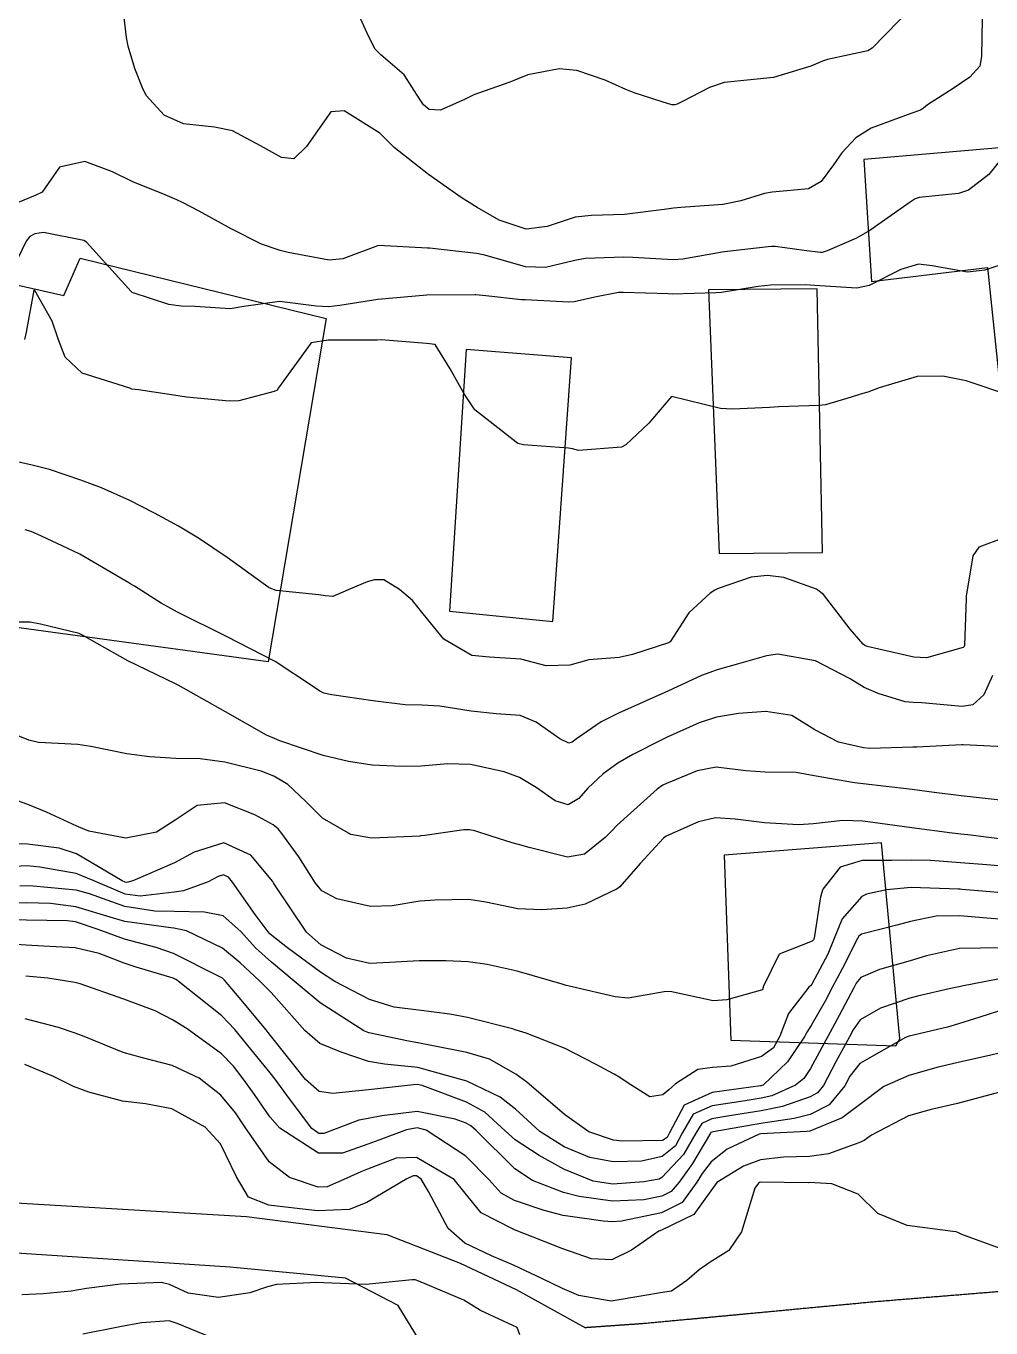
# Model space of a CAD drawing. Header units: metres. Extents: x 307586 to 320046, y 7427249 to 7434250.
# Drawn here: x 319410.1 to 319449.4, y 7429110.7 to 7429163.7 of the extents above; entities that cross this region are included whole.
import ezdxf

# ---------------------------------------------------------------- set-up
doc = ezdxf.new("R2010")
doc.units = ezdxf.units.M
doc.header["$MEASUREMENT"] = 0
for name, color, linetype in [('Curvas de Nivel 1m', 11, 'Continuous'), ('Curvas de Nivel 5m', 15, 'Continuous'), ('Edificações', 30, 'Continuous'), ('Vias Primárias', 230, 'Continuous'), ('Vias Secundárias', 230, 'Continuous')]:
    doc.layers.add(name, color=color, linetype=linetype)

msp = doc.modelspace()

# ---------------------------------------------------------------- linework, layer by layer
at = {"layer": 'Curvas de Nivel 1m', "flags": 128}
for points, elevation in [([(319449.082, 7429163.992), (319449.062, 7429162.455), (319448.992, 7429162.061), (319448.59, 7429161.611), (319447.907, 7429161.143), (319446.858, 7429160.477), (319446.7, 7429160.35), (319446.571, 7429160.258), (319446.226, 7429160.142), (319444.563, 7429159.524), (319443.942, 7429159.133), (319443.368, 7429158.522), (319443.03, 7429158.041), (319442.535, 7429157.361), (319442.013, 7429157.056), (319440.528, 7429156.927), (319440.22, 7429156.871), (319439.26, 7429156.573), (319438.658, 7429156.442), (319438.521, 7429156.427), (319436.821, 7429156.296), (319436.52, 7429156.27), (319436.133, 7429156.22), (319434.517, 7429156.011), (319433.183, 7429155.976), (319432.515, 7429155.898), (319431.367, 7429155.523), (319430.51, 7429155.413), (319429.417, 7429155.788), (319428.519, 7429156.294), (319427.863, 7429156.707), (319426.537, 7429157.647), (319425.139, 7429158.741), (319424.846, 7429159.036), (319424.559, 7429159.329), (319423.098, 7429160.234), (319422.567, 7429160.196), (319421.571, 7429158.785), (319421.055, 7429158.283), (319420.546, 7429158.329), (319419.702, 7429158.809), (319418.559, 7429159.416), (319417.819, 7429159.568), (319416.562, 7429159.705), (319415.771, 7429160.058), (319415.047, 7429160.863), (319414.886, 7429161.175), (319414.584, 7429161.96), (319414.305, 7429162.873), (319414.243, 7429163.229), (319414.051, 7429164.876)], 846), ([(319446.26, 7429164.485), (319444.606, 7429162.785), (319444.43, 7429162.686), (319443.668, 7429162.519), (319442.791, 7429162.328), (319442.59, 7429162.263), (319442.11, 7429162.059), (319440.583, 7429161.6), (319439.655, 7429161.496), (319438.581, 7429161.396), (319437.977, 7429161.188), (319436.855, 7429160.597), (319436.669, 7429160.502), (319436.572, 7429160.477), (319436.451, 7429160.481), (319436.06, 7429160.608), (319434.92, 7429160.968), (319434.578, 7429161.101), (319433.735, 7429161.485), (319432.585, 7429161.873), (319431.866, 7429161.941), (319430.583, 7429161.698), (319429.857, 7429161.41), (319428.575, 7429160.953), (319428.387, 7429160.89), (319428.031, 7429160.705), (319427.025, 7429160.258), (319426.569, 7429160.292), (319426.329, 7429160.482), (319426.177, 7429160.726), (319425.545, 7429161.698), (319424.591, 7429162.512), (319424.368, 7429162.752), (319424.108, 7429163.247), (319423.435, 7429164.762)], 847), ([(319450.5, 7429154.178), (319449.2, 7429153.749), (319448.495, 7429153.66), (319447.048, 7429153.924), (319446.498, 7429153.989), (319445.773, 7429153.772), (319444.482, 7429153.118), (319443.983, 7429153.012), (319442.482, 7429153.111), (319441.874, 7429153.148), (319440.481, 7429153.13), (319439.967, 7429153.079), (319438.477, 7429152.839), (319438.244, 7429152.815), (319436.476, 7429152.774), (319436.3, 7429152.778), (319434.476, 7429152.84), (319434.278, 7429152.83), (319433.309, 7429152.642), (319432.471, 7429152.452), (319432.26, 7429152.443), (319430.471, 7429152.532), (319430.331, 7429152.541), (319428.868, 7429152.696), (319428.473, 7429152.735), (319428.44, 7429152.734), (319426.473, 7429152.72), (319424.471, 7429152.551), (319422.924, 7429152.31), (319422.468, 7429152.257), (319421.972, 7429152.282), (319420.47, 7429152.469), (319419.02, 7429152.262), (319418.466, 7429152.169), (319417.041, 7429152.261), (319416.467, 7429152.285), (319415.964, 7429152.344), (319414.473, 7429152.841), (319414.436, 7429152.87), (319414.042, 7429153.312), (319412.612, 7429154.889), (319412.504, 7429154.958), (319410.865, 7429155.273), (319410.506, 7429155.223), (319410.306, 7429155.121), (319410.152, 7429154.924), (319409.611, 7429153.804)], 844), ([(319450.257, 7429148.619), (319448.441, 7429149.23), (319447.481, 7429149.431), (319446.442, 7429149.415), (319444.89, 7429148.956), (319444.436, 7429148.78), (319444.226, 7429148.721), (319443.576, 7429148.519), (319442.702, 7429148.254), (319442.428, 7429148.225), (319440.808, 7429148.174), (319440.427, 7429148.154), (319438.919, 7429148.082), (319438.426, 7429148.111), (319436.433, 7429148.6), (319435.515, 7429147.515), (319434.573, 7429146.627), (319434.402, 7429146.536), (319432.644, 7429146.404), (319432.401, 7429146.462), (319432.245, 7429146.496), (319430.402, 7429146.63), (319430.171, 7429146.682), (319428.423, 7429148.051), (319427.992, 7429148.704), (319427.425, 7429149.728), (319426.805, 7429150.716), (319426.453, 7429150.761), (319424.612, 7429150.906), (319424.454, 7429150.897), (319424.311, 7429150.895), (319422.454, 7429150.9), (319421.756, 7429150.78), (319420.434, 7429148.95), (319420.371, 7429148.863), (319420.258, 7429148.802), (319418.818, 7429148.425), (319418.427, 7429148.404), (319416.688, 7429148.578), (319416.429, 7429148.608), (319414.722, 7429148.866), (319414.462, 7429148.899), (319414.433, 7429148.909), (319414.369, 7429148.935), (319412.439, 7429149.544), (319411.746, 7429150.2), (319411.475, 7429150.905), (319411.215, 7429151.663), (319410.508, 7429152.919), (319410.473, 7429152.936), (319410.156, 7429151.223), (319410.083, 7429150.924)], 843), ([(319449.968, 7429142.842), (319448.947, 7429142.454), (319448.701, 7429142.114), (319448.432, 7429140.459), (319448.428, 7429140.363), (319448.364, 7429138.459), (319448.356, 7429138.416), (319448.312, 7429138.369), (319446.826, 7429137.954), (319446.305, 7429137.977), (319444.404, 7429138.416), (319444.312, 7429138.45), (319444.234, 7429138.511), (319443.71, 7429139.125), (319442.62, 7429140.527), (319442.335, 7429140.755), (319441.014, 7429141.224), (319440.34, 7429141.312), (319439.674, 7429141.232), (319438.335, 7429140.78), (319438.201, 7429140.715), (319438.01, 7429140.583), (319437.138, 7429139.779), (319436.378, 7429138.599), (319436.34, 7429138.573), (319436.312, 7429138.561), (319434.846, 7429138.081), (319434.303, 7429137.969), (319433.074, 7429137.87), (319432.298, 7429137.648), (319431.333, 7429137.629), (319430.301, 7429137.893), (319429.02, 7429137.975), (319428.303, 7429138.048), (319427.164, 7429138.711), (319426.323, 7429139.745), (319425.89, 7429140.288), (319425.36, 7429140.735), (319424.72, 7429141.127), (319424.337, 7429141.129), (319424.044, 7429141.044), (319423.368, 7429140.76), (319422.649, 7429140.447), (319422.33, 7429140.471), (319422.077, 7429140.52), (319420.332, 7429140.698), (319420.047, 7429140.803), (319418.345, 7429142.034), (319417.173, 7429142.832), (319416.36, 7429143.315), (319415.381, 7429143.841), (319414.375, 7429144.359), (319413.222, 7429144.882), (319412.386, 7429145.195), (319411.101, 7429145.62), (319410.392, 7429145.806), (319409.261, 7429146.065)], 842), ([(319449.505, 7429137.238), (319449.154, 7429136.451), (319448.703, 7429136.031), (319448.278, 7429135.963), (319446.631, 7429136.125), (319446.279, 7429136.135), (319445.956, 7429136.161), (319444.852, 7429136.501), (319444.287, 7429136.75), (319443.715, 7429137.092), (319442.302, 7429137.832), (319440.76, 7429138.099), (319440.305, 7429138.039), (319439.162, 7429137.71), (319438.296, 7429137.464), (319437.65, 7429137.229), (319436.283, 7429136.6), (319434.274, 7429135.701), (319433.566, 7429135.341), (319432.565, 7429134.647), (319432.395, 7429134.515), (319432.26, 7429134.472), (319431.885, 7429134.656), (319430.927, 7429135.328), (319430.272, 7429135.6), (319429.294, 7429135.669), (319428.274, 7429135.773), (319427.004, 7429135.984), (319426.276, 7429136.021), (319425.584, 7429136.038), (319424.277, 7429136.197), (319422.604, 7429136.442), (319422.28, 7429136.514), (319422.108, 7429136.599), (319421.861, 7429136.776), (319420.298, 7429137.798), (319418.313, 7429138.82), (319416.323, 7429139.806), (319415.658, 7429140.182), (319414.56, 7429140.867), (319414.419, 7429140.954), (319414.334, 7429141.007), (319414.006, 7429141.203), (319412.346, 7429142.169), (319411.857, 7429142.406), (319410.775, 7429142.914), (319410.356, 7429143.103), (319410.107, 7429143.172)], 841), ([(319449.939, 7429132.135), (319448.232, 7429132.33), (319447.132, 7429132.471), (319446.235, 7429132.593), (319446.112, 7429132.604), (319444.238, 7429132.816), (319443.893, 7429132.858), (319442.242, 7429133.151), (319441.507, 7429133.278), (319440.244, 7429133.294), (319439.459, 7429133.347), (319438.247, 7429133.496), (319437.481, 7429133.352), (319436.236, 7429132.836), (319436.075, 7429132.762), (319435.853, 7429132.606), (319434.218, 7429131.134), (319433.972, 7429130.876), (319433.738, 7429130.635), (319432.891, 7429129.958), (319432.205, 7429129.829), (319430.645, 7429130.229), (319430.21, 7429130.347), (319429.951, 7429130.414), (319429.084, 7429130.687), (319428.419, 7429130.902), (319428.215, 7429130.95), (319427.974, 7429130.944), (319426.39, 7429130.718), (319426.238, 7429130.695), (319426.213, 7429130.695), (319426.179, 7429130.687), (319424.211, 7429130.602), (319423.382, 7429130.758), (319422.219, 7429131.415), (319421.541, 7429132.095), (319420.815, 7429132.791), (319420.238, 7429133.137), (319419.718, 7429133.328), (319418.246, 7429133.705), (319417.245, 7429133.833), (319416.248, 7429133.848), (319415.182, 7429133.923), (319414.25, 7429134.042), (319412.793, 7429134.346), (319412.256, 7429134.424), (319410.663, 7429134.507), (319410.258, 7429134.603), (319409.455, 7429134.928)], 839), ([(319450.214, 7429130.525), (319448.5, 7429130.739), (319448.216, 7429130.773), (319447.866, 7429130.814), (319446.218, 7429131.024), (319444.927, 7429131.206), (319444.221, 7429131.297), (319443.418, 7429131.321), (319442.219, 7429131.184), (319441.604, 7429131.151), (319440.22, 7429131.236), (319439.029, 7429131.376), (319438.222, 7429131.44), (319437.531, 7429131.276), (319436.214, 7429130.68), (319436.104, 7429130.602), (319435.154, 7429129.568), (319434.336, 7429128.628), (319434.257, 7429128.563), (319434.191, 7429128.524), (319432.913, 7429127.912), (319432.179, 7429127.754), (319431.149, 7429127.69), (319430.179, 7429127.721), (319428.87, 7429128.002), (319428.184, 7429128.109), (319426.815, 7429128.082), (319426.183, 7429128.039), (319425.063, 7429127.854), (319424.179, 7429127.817), (319422.811, 7429128.137), (319422.188, 7429128.462), (319421.938, 7429128.773), (319421.262, 7429129.838), (319420.569, 7429130.795), (319420.41, 7429130.992), (319420.216, 7429131.152), (319419.466, 7429131.562), (319418.225, 7429132.04), (319417.114, 7429131.941), (319416.218, 7429131.336), (319415.455, 7429130.851), (319414.21, 7429130.603), (319412.705, 7429130.885), (319412.215, 7429131.097), (319410.98, 7429131.668), (319410.223, 7429131.973), (319408.621, 7429132.544)], 838), ([(319450.203, 7429129.438), (319449.274, 7429129.514), (319448.204, 7429129.599), (319446.98, 7429129.698), (319446.205, 7429129.707), (319445.404, 7429129.691), (319444.205, 7429129.702), (319443.302, 7429129.419), (319442.603, 7429128.526), (319442.501, 7429128.214), (319442.241, 7429126.529), (319442.222, 7429126.47), (319442.162, 7429126.409), (319440.818, 7429125.882), (319440.173, 7429124.55), (319440.169, 7429124.524), (319440.141, 7429124.425), (319438.693, 7429124.014), (319438.134, 7429123.984), (319436.378, 7429124.359), (319436.139, 7429124.347), (319434.676, 7429124.081), (319434.136, 7429124.138), (319432.208, 7429124.583), (319432.142, 7429124.601), (319431.977, 7429124.652), (319430.148, 7429125.182), (319428.925, 7429125.463), (319428.152, 7429125.565), (319427.248, 7429125.613), (319426.152, 7429125.604), (319424.951, 7429125.538), (319424.15, 7429125.503), (319423.198, 7429125.714), (319422.158, 7429126.259), (319421.569, 7429126.776), (319420.269, 7429128.712), (319420.225, 7429128.79), (319420.213, 7429128.81), (319420.193, 7429128.838), (319419.307, 7429129.912), (319418.209, 7429130.413), (319417, 7429130.037), (319416.201, 7429129.607), (319414.5, 7429128.865), (319414.258, 7429128.803), (319414.192, 7429128.813), (319414.064, 7429128.871), (319412.204, 7429129.968), (319411.501, 7429130.199), (319410.205, 7429130.361), (319408.729, 7429130.411)], 837), ([(319450.192, 7429128.356), (319449.104, 7429128.446), (319448.252, 7429128.518), (319448.194, 7429128.525), (319448.127, 7429128.527), (319446.194, 7429128.593), (319445.189, 7429128.495), (319444.376, 7429128.322), (319444.189, 7429128.23), (319443.379, 7429127.314), (319443.061, 7429126.521), (319442.803, 7429125.877), (319442.144, 7429124.663), (319442.091, 7429124.583), (319442.034, 7429124.531), (319441.202, 7429123.464), (319440.843, 7429122.543), (319440.587, 7429122.067), (319440.105, 7429121.709), (319438.848, 7429121.316), (319438.1, 7429121.264), (319437.505, 7429121.18), (319436.592, 7429120.595), (319436.329, 7429120.359), (319436.088, 7429120.146), (319435.549, 7429120.069), (319434.673, 7429120.621), (319434.33, 7429120.861), (319434.097, 7429120.994), (319433.344, 7429121.394), (319432.107, 7429122.039), (319430.51, 7429122.666), (319430.115, 7429122.788), (319429.953, 7429122.835), (319428.122, 7429123.305), (319427.401, 7429123.43), (319426.126, 7429123.602), (319425.136, 7429123.727), (319424.132, 7429124.03), (319422.728, 7429124.764), (319422.147, 7429125.141), (319420.801, 7429126.139), (319420.161, 7429126.635), (319420.08, 7429126.709), (319420.004, 7429126.792), (319419.478, 7429127.495), (319418.559, 7429128.815), (319418.393, 7429129.016), (319418.196, 7429129.105), (319417.974, 7429129.043), (319417.568, 7429128.826), (319416.56, 7429128.463), (319416.186, 7429128.399), (319414.801, 7429128.244), (319414.185, 7429128.33), (319412.883, 7429128.883), (319412.196, 7429129.161), (319410.707, 7429129.428), (319410.191, 7429129.483), (319409.665, 7429129.451)], 836), ([(319449.869, 7429126.143), (319448.159, 7429126.113), (319446.814, 7429125.816), (319446.154, 7429125.614), (319444.906, 7429125.255), (319444.147, 7429124.931), (319443.96, 7429124.697), (319443.858, 7429124.513), (319443.259, 7429123.386), (319442.8, 7429122.523), (319442.559, 7429122.075), (319442.1, 7429121.218), (319441.82, 7429120.808), (319441.487, 7429120.536), (319440.527, 7429120.107), (319440.087, 7429120.008), (319439.437, 7429119.91), (319438.084, 7429119.707), (319437.313, 7429119.355), (319436.869, 7429118.592), (319436.593, 7429118.067), (319436.059, 7429117.643), (319435.217, 7429117.451), (319434.055, 7429117.413), (319433.107, 7429117.59), (319432.064, 7429118.032), (319431.078, 7429118.66), (319430.082, 7429119.564), (319429.457, 7429120.05), (319428.093, 7429120.7), (319426.098, 7429121.267), (319424.753, 7429121.393), (319424.101, 7429121.509), (319422.98, 7429121.886), (319422.108, 7429122.239), (319421.498, 7429122.776), (319420.136, 7429124.324), (319419.652, 7429124.797), (319418.873, 7429125.532), (319418.156, 7429126.13), (319416.683, 7429126.835), (319416.164, 7429126.943), (319416.051, 7429126.956), (319414.168, 7429127.213), (319413.705, 7429127.34), (319412.177, 7429127.802), (319411.14, 7429127.939), (319410.173, 7429127.965), (319409.176, 7429127.933)], 834), ([(319450.148, 7429124.941), (319448.26, 7429124.574), (319448.144, 7429124.554), (319448.067, 7429124.538), (319447.748, 7429124.464), (319446.45, 7429124.165), (319446.137, 7429124.084), (319444.942, 7429123.686), (319444.123, 7429123.199), (319443.828, 7429122.802), (319443.677, 7429122.514), (319443.133, 7429121.49), (319442.618, 7429120.525), (319442.383, 7429120.234), (319442.088, 7429120.068), (319440.955, 7429119.671), (319440.082, 7429119.495), (319438.801, 7429119.29), (319438.079, 7429119.169), (319437.676, 7429118.985), (319437.422, 7429118.587), (319436.928, 7429117.723), (319436.046, 7429116.777), (319435.932, 7429116.715), (319435.313, 7429116.611), (319434.042, 7429116.512), (319433.247, 7429116.638), (319432.05, 7429117.126), (319431.044, 7429117.675), (319430.068, 7429118.31), (319429.661, 7429118.676), (319428.834, 7429119.442), (319428.084, 7429119.846), (319426.28, 7429120.529), (319426.091, 7429120.567), (319425.927, 7429120.558), (319424.089, 7429120.352), (319422.645, 7429120.207), (319422.088, 7429120.28), (319421.534, 7429120.776), (319420.111, 7429122.572), (319420.014, 7429122.694), (319419.931, 7429122.793), (319418.823, 7429124.119), (319418.232, 7429124.819), (319418.19, 7429124.866), (319418.144, 7429124.902), (319417.965, 7429125.001), (319416.154, 7429125.907), (319415.453, 7429126.148), (319414.159, 7429126.488), (319413.091, 7429126.881), (319412.167, 7429127.19), (319411.82, 7429127.241), (319410.166, 7429127.262), (319408.511, 7429127.281)], 833), ([(319450.135, 7429123.686), (319448.995, 7429123.316), (319448.122, 7429123.036), (319447.675, 7429122.909), (319446.114, 7429122.542), (319446.069, 7429122.525), (319445.96, 7429122.482), (319444.102, 7429121.424), (319443.703, 7429120.908), (319443.496, 7429120.516), (319442.86, 7429119.748), (319442.081, 7429119.345), (319441.426, 7429119.19), (319440.077, 7429118.984), (319438.135, 7429118.64), (319438.073, 7429118.629), (319438.04, 7429118.614), (319438.018, 7429118.581), (319437.29, 7429117.352), (319436.75, 7429116.593), (319436.419, 7429116.216), (319436.037, 7429116.022), (319435.302, 7429115.878), (319434.035, 7429115.811), (319432.673, 7429116.007), (319432.038, 7429116.175), (319430.77, 7429116.663), (319430.05, 7429117.14), (319428.484, 7429118.694), (319428.265, 7429118.887), (319428.076, 7429118.991), (319427.62, 7429119.162), (319426.08, 7429119.469), (319424.634, 7429119.297), (319424.077, 7429119.189), (319423.708, 7429119.122), (319422.781, 7429118.763), (319422.27, 7429118.568), (319422.07, 7429118.572), (319421.794, 7429118.773), (319420.879, 7429119.988), (319420.296, 7429120.788), (319420.095, 7429121.045), (319419.309, 7429122.006), (319418.651, 7429122.812), (319418.121, 7429123.365), (319416.277, 7429124.839), (319416.144, 7429124.907), (319414.638, 7429125.353), (319414.149, 7429125.516), (319413.129, 7429125.904), (319412.155, 7429126.14), (319410.854, 7429126.205), (319410.156, 7429126.24), (319409.523, 7429126.286)], 832), ([(319450.115, 7429121.922), (319449.441, 7429121.768), (319448.103, 7429121.466), (319447.292, 7429121.277), (319446.097, 7429120.932), (319445.087, 7429120.495), (319444.085, 7429119.741), (319443.388, 7429119.209), (319442.074, 7429118.67), (319441.948, 7429118.657), (319440.073, 7429118.561), (319440.009, 7429118.551), (319438.702, 7429117.931), (319438.056, 7429117.425), (319437.684, 7429116.948), (319437.468, 7429116.586), (319436.867, 7429115.759), (319436.03, 7429115.341), (319434.4, 7429114.998), (319434.026, 7429114.974), (319433.654, 7429115.006), (319432.029, 7429115.239), (319431.245, 7429115.443), (319430.035, 7429115.844), (319429.499, 7429116.14), (319429.009, 7429116.686), (319428.057, 7429117.649), (319426.437, 7429118.716), (319426.074, 7429118.8), (319425.641, 7429118.726), (319424.511, 7429118.298), (319424.064, 7429118.135), (319423.041, 7429117.778), (319422.058, 7429117.776), (319420.487, 7429118.786), (319420.078, 7429119.258), (319419.453, 7429120.166), (319418.994, 7429120.806), (319418.599, 7429121.313), (319418.103, 7429121.816), (319416.712, 7429122.834), (319416.118, 7429123.205), (319415.409, 7429123.566), (319414.131, 7429124.052), (319412.359, 7429124.668), (319412.14, 7429124.726), (319411.034, 7429124.901), (319410.144, 7429124.986)], 831), ([(319450.014, 7429113.821), (319448.26, 7429114.456), (319448.099, 7429114.534), (319448.024, 7429114.561), (319447.898, 7429114.587), (319446.026, 7429114.826), (319444.844, 7429115.311), (319444.039, 7429116.1), (319442.964, 7429116.521), (319442.044, 7429116.571), (319442.004, 7429116.57), (319440.043, 7429116.585), (319440.017, 7429116.577), (319439.981, 7429116.551), (319439.83, 7429116.343), (319439.287, 7429114.561), (319438.775, 7429113.805), (319438.004, 7429113.333), (319437.565, 7429113.019), (319437.058, 7429112.589), (319436.433, 7429112.151), (319435.988, 7429112.078), (319435.346, 7429111.969), (319433.984, 7429111.739), (319432.66, 7429111.97), (319431.989, 7429112.261), (319431.186, 7429112.658), (319430.001, 7429113.214), (319429.099, 7429113.591), (319428.014, 7429114.109), (319427.334, 7429114.707), (319426.542, 7429116.211), (319426.241, 7429116.718), (319426.045, 7429116.853), (319425.916, 7429116.85), (319425.653, 7429116.726), (319424.033, 7429115.761), (319423.305, 7429115.482), (319422.029, 7429115.423), (319421.297, 7429115.511), (319420.031, 7429115.648), (319419.208, 7429115.976), (319418.714, 7429116.81), (319418.063, 7429118.154), (319417.447, 7429118.826), (319416.08, 7429119.578), (319415.01, 7429119.783), (319414.083, 7429119.897), (319412.708, 7429120.263), (319412.087, 7429120.49), (319411.271, 7429120.898), (319410.098, 7429121.378)], 829), ([(319430.261, 7429110.376), (319430.151, 7429110.668), (319429.974, 7429110.752), (319428.656, 7429111.366), (319427.984, 7429111.778), (319426.149, 7429112.561), (319425.992, 7429112.61), (319425.88, 7429112.61), (319423.99, 7429112.42), (319422.269, 7429112.489), (319421.99, 7429112.506), (319420.349, 7429112.426), (319419.988, 7429112.331), (319419.265, 7429112.08), (319417.984, 7429111.892), (319416.749, 7429112.069), (319415.989, 7429112.417), (319415.647, 7429112.503), (319413.989, 7429112.44), (319412.617, 7429112.254), (319411.985, 7429112.147), (319410.844, 7429112.042), (319409.984, 7429111.995)], 828), ([(319417.966, 7429110.158), (319416.306, 7429110.837), (319415.974, 7429110.947), (319414.851, 7429110.857), (319413.971, 7429110.695), (319412.461, 7429110.392)], 827)]:
    msp.add_lwpolyline(points, dxfattribs=dict(at, elevation=elevation))
at = {"layer": 'Curvas de Nivel 5m', "flags": 128}
for points, elevation in [([(319449.989, 7429158.446), (319449.356, 7429157.636), (319448.531, 7429157.001), (319448.128, 7429156.865), (319446.526, 7429156.699), (319446.357, 7429156.651), (319446.117, 7429156.486), (319444.511, 7429155.364), (319443.97, 7429155.054), (319442.778, 7429154.527), (319442.568, 7429154.464), (319442.502, 7429154.46), (319441.843, 7429154.54), (319440.658, 7429154.711), (319440.504, 7429154.716), (319440.365, 7429154.701), (319439.295, 7429154.572), (319438.588, 7429154.493), (319438.501, 7429154.482), (319436.901, 7429154.192), (319436.496, 7429154.169), (319434.857, 7429154.265), (319434.498, 7429154.275), (319432.923, 7429154.219), (319432.495, 7429154.142), (319431.309, 7429153.849), (319430.491, 7429153.887), (319428.839, 7429154.355), (319428.499, 7429154.43), (319426.584, 7429154.637), (319426.502, 7429154.643), (319424.503, 7429154.75), (319423.047, 7429154.212), (319422.494, 7429154.147), (319420.828, 7429154.465), (319420.499, 7429154.551), (319419.735, 7429154.808), (319418.509, 7429155.427), (319417.201, 7429156.148), (319416.52, 7429156.503), (319416.294, 7429156.617), (319415.724, 7429156.852), (319414.53, 7429157.329), (319413.665, 7429157.75), (319412.542, 7429158.167), (319411.505, 7429157.939), (319410.81, 7429156.916), (319410.522, 7429156.785), (319409.203, 7429156.246)], 845), ([(319450.262, 7429134.31), (319448.309, 7429134.412), (319448.262, 7429134.412), (319446.426, 7429134.313), (319446.26, 7429134.31), (319444.505, 7429134.261), (319444.26, 7429134.285), (319443.242, 7429134.52), (319442.268, 7429135.022), (319441.33, 7429135.601), (319440.275, 7429135.772), (319439.166, 7429135.679), (319438.272, 7429135.532), (319437.558, 7429135.299), (319436.264, 7429134.722), (319436.01, 7429134.604), (319434.865, 7429134.01), (319434.248, 7429133.657), (319433.648, 7429133.23), (319433.034, 7429132.642), (319432.657, 7429132.218), (319432.226, 7429131.962), (319431.692, 7429132.12), (319430.923, 7429132.67), (319430.239, 7429133.079), (319429.622, 7429133.306), (319428.247, 7429133.61), (319427.325, 7429133.63), (319426.245, 7429133.541), (319425.456, 7429133.52), (319424.245, 7429133.584), (319423.279, 7429133.728), (319422.251, 7429133.971), (319420.482, 7429134.575), (319420.261, 7429134.664), (319419.944, 7429134.803), (319418.272, 7429135.756), (319416.348, 7429136.839), (319416.283, 7429136.871), (319416.23, 7429136.895), (319414.297, 7429137.835), (319412.426, 7429138.889), (319412.313, 7429138.937), (319410.732, 7429139.329), (319410.318, 7429139.403), (319409.842, 7429139.4)], 840), ([(319450.176, 7429127.276), (319449.272, 7429127.349), (319448.178, 7429127.44), (319447.219, 7429127.427), (319446.174, 7429127.207), (319445.605, 7429127.055), (319444.166, 7429126.694), (319444.067, 7429126.608), (319444.016, 7429126.511), (319443.383, 7429125.285), (319442.983, 7429124.522), (319442.69, 7429123.969), (319442.12, 7429122.976), (319441.951, 7429122.696), (319441.86, 7429122.533), (319441.153, 7429121.489), (319440.168, 7429120.549), (319440.118, 7429120.525), (319440.093, 7429120.518), (319440.056, 7429120.514), (319438.09, 7429120.247), (319436.949, 7429119.727), (319436.348, 7429118.597), (319436.257, 7429118.411), (319436.068, 7429118.292), (319434.431, 7429118.261), (319434.068, 7429118.299), (319433.074, 7429118.64), (319432.08, 7429119.35), (319430.546, 7429120.665), (319430.096, 7429120.993), (319429.02, 7429121.604), (319428.105, 7429121.874), (319426.666, 7429122.156), (319426.108, 7429122.269), (319425.719, 7429122.336), (319424.112, 7429122.674), (319423.911, 7429122.752), (319422.13, 7429123.894), (319421.07, 7429124.781), (319420.151, 7429125.556), (319419.489, 7429126.133), (319418.893, 7429126.809), (319418.172, 7429127.445), (319417.416, 7429127.586), (319416.175, 7429127.617), (319415.392, 7429127.635), (319414.177, 7429127.818), (319412.734, 7429128.335), (319412.187, 7429128.493), (319410.441, 7429128.655), (319410.18, 7429128.67), (319409.902, 7429128.644)], 835), ([(319449.955, 7429120.295), (319448.086, 7429119.791), (319447.003, 7429119.552), (319446.081, 7429119.293), (319444.581, 7429118.502), (319444.283, 7429118.293), (319444.068, 7429118.188), (319442.832, 7429117.752), (319442.06, 7429117.643), (319440.996, 7429117.603), (319440.057, 7429117.495), (319439.37, 7429117.244), (319438.286, 7429116.576), (319438.04, 7429116.239), (319437.338, 7429115.279), (319436.023, 7429114.637), (319435.924, 7429114.601), (319434.811, 7429113.817), (319434.005, 7429113.432), (319433.175, 7429113.469), (319432.011, 7429113.869), (319430.044, 7429114.649), (319430.023, 7429114.654), (319429.989, 7429114.671), (319428.687, 7429115.348), (319428.037, 7429116.14), (319427.584, 7429116.705), (319426.056, 7429117.595), (319425.216, 7429117.572), (319424.048, 7429117.116), (319423.784, 7429117.015), (319423.207, 7429116.758), (319422.407, 7429116.399), (319422.039, 7429116.39), (319420.884, 7429116.782), (319420.052, 7429117.424), (319419.087, 7429118.805), (319418.685, 7429119.417), (319418.086, 7429120.141), (319417.204, 7429120.829), (319416.098, 7429121.341), (319414.893, 7429121.65), (319414.103, 7429121.876), (319412.444, 7429122.553), (319412.111, 7429122.68), (319411.464, 7429122.896), (319410.118, 7429123.249)], 830)]:
    msp.add_lwpolyline(points, dxfattribs=dict(at, elevation=elevation))
at = {"layer": 'Edificações'}
for points in [[(319452.096, 7429169.93), (319453.582, 7429162.344), (319450.735, 7429161.826), (319451.056, 7429158.837), (319444.261, 7429158.255), (319444.585, 7429153.278), (319449.309, 7429153.86), (319451.508, 7429132.767), (319459.937, 7429133.783), (319461.358, 7429122.321), (319455.405, 7429121.093), (319456.311, 7429115.793), (319467.182, 7429117.15), (319466.406, 7429125.553), (319472.877, 7429127.298), (319474.042, 7429122.58), (319484.536, 7429134.102), (319488.159, 7429137.722), (319493.982, 7429141.537)], [(319422.374, 7429151.78), (319420.004, 7429137.785), (319407.854, 7429139.45), (319409.747, 7429145.126), (319406.663, 7429146.007), (319405.077, 7429142.266), (319401.156, 7429143.63), (319400.401, 7429141.556), (319394.85, 7429142.876), (319396.392, 7429147.761), (319392.506, 7429148.913), (319393.211, 7429151.598), (319390.788, 7429152.434), (319383.514, 7429140.06), (319379.631, 7429141.852), (319377.913, 7429139.344), (319372.318, 7429142.336), (319384.34, 7429162.44), (319392.528, 7429157.887), (319399.963, 7429155.358), (319411.688, 7429152.719), (319412.358, 7429154.235), (319422.374, 7429151.78)], [(319442.581, 7429142.24), (319442.368, 7429152.983), (319437.947, 7429152.941), (319438.372, 7429142.197), (319442.581, 7429142.24)], [(319432.368, 7429150.175), (319428.074, 7429150.515), (319427.394, 7429139.856), (319431.603, 7429139.432), (319432.368, 7429150.175)], [(319445.733, 7429122.432), (319444.992, 7429130.417), (319438.585, 7429129.915), (319438.85, 7429122.379), (319445.574, 7429122.141), (319445.733, 7429122.432)]]:
    msp.add_lwpolyline(points, dxfattribs=at)
at = {"layer": 'Vias Primárias'}
for points, weights, knots in [([(319426.323, 7429109.899), (319424.377, 7429109.647), (319422.432, 7429109.394), (319416.523, 7429108.203), (319410.614, 7429107.011), (319404.755, 7429105.698), (319398.897, 7429104.386), (319392.541, 7429103.022), (319386.185, 7429101.659), (319380.519, 7429100.639), (319374.853, 7429099.619), (319369.129, 7429099.533), (319363.405, 7429099.446), (319354.074, 7429099.873), (319344.743, 7429100.3), (319338.643, 7429100.759), (319332.544, 7429101.218), (319328.065, 7429102.546), (319323.587, 7429103.875), (319320.368, 7429105.51), (319317.149, 7429107.144), (319313.761, 7429110.005), (319310.372, 7429112.865), (319306.814, 7429116.644), (319303.256, 7429120.422), (319299.867, 7429124.169), (319296.478, 7429127.916), (319293.481, 7429131.866), (319290.484, 7429135.815), (319288.306, 7429138.983), (319286.127, 7429142.151), (319283.487, 7429146.188), (319280.847, 7429150.225), (319278.549, 7429154.005), (319276.251, 7429157.784), (319273.901, 7429161.822), (319271.55, 7429165.86), (319270.205, 7429169.198), (319268.859, 7429172.536), (319267.361, 7429176.809), (319265.863, 7429181.081), (319263.803, 7429185.715), (319261.743, 7429190.348), (319260.499, 7429193.807), (319259.255, 7429197.267), (319257.635, 7429201.779), (319256.016, 7429206.291), (319254.959, 7429209.493), (319253.903, 7429212.696), (319252.608, 7429217.641), (319251.313, 7429222.586), (319249.63, 7429230.009), (319247.946, 7429237.432), (319247.119, 7429242.953), (319246.291, 7429248.475), (319244.863, 7429256.11), (319243.434, 7429263.745), (319242.505, 7429268.482), (319241.575, 7429273.219), (319240.645, 7429284.077), (319239.715, 7429294.935), (319239.547, 7429303.076), (319239.378, 7429311.217), (319239.322, 7429320.308), (319239.267, 7429329.399), (319239.436, 7429339.335), (319239.605, 7429349.27), (319239.492, 7429352.682), (319239.379, 7429356.094), (319239.729, 7429368.018), (319240.079, 7429379.942), (319240.108, 7429382.838), (319240.138, 7429385.733), (319240.9, 7429390.728), (319241.663, 7429395.723), (319243.219, 7429400.503), (319244.775, 7429405.283), (319247.565, 7429413.858), (319255.515, 7429418.113), (319260.996, 7429421.046), (319267.212, 7429420.935), (319273.126, 7429420.829), (319278.59, 7429418.564), (319286.218, 7429415.46), (319293.846, 7429412.356), (319300.523, 7429409.214), (319307.2, 7429406.073), (319314.517, 7429402.997), (319321.835, 7429399.921), (319327.449, 7429397.561), (319328.97, 7429391.664)], [1, 1, 1, 1, 1, 1, 1, 1, 1, 1, 1, 1, 1, 1, 1, 1, 1, 1, 1, 1, 1, 1, 1, 1, 1, 1, 1, 1, 1, 1, 1, 1, 1, 1, 1, 1, 1, 1, 1, 1, 1, 1, 1, 1, 1, 1, 1, 1, 1, 1, 1, 1, 1, 1, 1, 1, 1, 1, 1, 1, 1, 1, 1, 1, 1, 1, 1, 1, 1, 1, 1, 1, 1, 1, 1, 1, 1, 0.927778470966, 1, 0.967754199408, 1, 0.982472319861, 1, 1, 1, 1, 1, 1, 1, 0.895992721189, 1], [28.805863, 28.805863, 28.805863, 29.242191, 29.242191, 30.242191, 30.242191, 31.242191, 31.242191, 32.242191, 32.242191, 33.242191, 33.242191, 34.242191, 34.242191, 35.242191, 35.242191, 36.242191, 36.242191, 37.242191, 37.242191, 38.242191, 38.242191, 39.242191, 39.242191, 40.242191, 40.242191, 41.242191, 41.242191, 42.242191, 42.242191, 43.242191, 43.242191, 44.242191, 44.242191, 45.242191, 45.242191, 46.242191, 46.242191, 47.242191, 47.242191, 48.242191, 48.242191, 49.242191, 49.242191, 50.242191, 50.242191, 51.242191, 51.242191, 52.242191, 52.242191, 53.242191, 53.242191, 54.242191, 54.242191, 55.242191, 55.242191, 56.242191, 56.242191, 57.242191, 57.242191, 58.242191, 58.242191, 59.242191, 59.242191, 60.242191, 60.242191, 61.242191, 61.242191, 62.242191, 62.242191, 63.242191, 63.242191, 64.242191, 64.242191, 65.242191, 65.242191, 66.242191, 66.242191, 67.006955, 67.006955, 67.516234, 67.516234, 67.891245, 67.891245, 68.891245, 68.891245, 69.891245, 69.891245, 70.891245, 70.891245, 71.811514, 71.811514, 71.811514]), ([(319426.323, 7429109.899), (319424.377, 7429109.647), (319422.432, 7429109.394), (319416.523, 7429108.203), (319410.614, 7429107.011), (319404.755, 7429105.698), (319398.897, 7429104.386), (319392.541, 7429103.022), (319386.185, 7429101.659), (319380.519, 7429100.639), (319374.853, 7429099.619), (319369.129, 7429099.533), (319363.405, 7429099.446), (319354.074, 7429099.873), (319344.743, 7429100.3), (319338.643, 7429100.759), (319332.544, 7429101.218), (319328.065, 7429102.546), (319323.587, 7429103.875), (319320.368, 7429105.51), (319317.149, 7429107.144), (319313.761, 7429110.005), (319310.372, 7429112.865), (319306.814, 7429116.644), (319303.256, 7429120.422), (319299.867, 7429124.169), (319296.478, 7429127.916), (319293.481, 7429131.866), (319290.484, 7429135.815), (319288.306, 7429138.983), (319286.127, 7429142.151), (319283.487, 7429146.188), (319280.847, 7429150.225), (319278.549, 7429154.005), (319276.251, 7429157.784), (319273.901, 7429161.822), (319271.55, 7429165.86), (319270.205, 7429169.198), (319268.859, 7429172.536), (319267.361, 7429176.809), (319265.863, 7429181.081), (319263.803, 7429185.715), (319261.743, 7429190.348), (319260.499, 7429193.807), (319259.255, 7429197.267), (319257.635, 7429201.779), (319256.016, 7429206.291), (319254.959, 7429209.493), (319253.903, 7429212.696), (319252.608, 7429217.641), (319251.313, 7429222.586), (319249.63, 7429230.009), (319247.946, 7429237.432), (319247.119, 7429242.953), (319246.291, 7429248.475), (319244.863, 7429256.11), (319243.434, 7429263.745), (319242.505, 7429268.482), (319241.575, 7429273.219), (319240.645, 7429284.077), (319239.715, 7429294.935), (319239.547, 7429303.076), (319239.378, 7429311.217), (319239.322, 7429320.308), (319239.267, 7429329.399), (319239.436, 7429339.335), (319239.605, 7429349.27), (319239.492, 7429352.682), (319239.379, 7429356.094), (319239.729, 7429368.018), (319240.079, 7429379.942), (319240.108, 7429382.838), (319240.138, 7429385.733), (319240.9, 7429390.728), (319241.663, 7429395.723), (319243.219, 7429400.503), (319244.775, 7429405.283), (319247.565, 7429413.858), (319255.515, 7429418.113), (319260.996, 7429421.046), (319267.212, 7429420.935), (319273.126, 7429420.829), (319278.59, 7429418.564), (319286.218, 7429415.46), (319293.846, 7429412.356), (319300.523, 7429409.214), (319307.2, 7429406.073), (319314.517, 7429402.997), (319321.835, 7429399.921), (319327.449, 7429397.561), (319328.97, 7429391.664)], [1, 1, 1, 1, 1, 1, 1, 1, 1, 1, 1, 1, 1, 1, 1, 1, 1, 1, 1, 1, 1, 1, 1, 1, 1, 1, 1, 1, 1, 1, 1, 1, 1, 1, 1, 1, 1, 1, 1, 1, 1, 1, 1, 1, 1, 1, 1, 1, 1, 1, 1, 1, 1, 1, 1, 1, 1, 1, 1, 1, 1, 1, 1, 1, 1, 1, 1, 1, 1, 1, 1, 1, 1, 1, 1, 1, 1, 0.927778470966, 1, 0.967754199408, 1, 0.982472319861, 1, 1, 1, 1, 1, 1, 1, 0.895992721189, 1], [28.805863, 28.805863, 28.805863, 29.242191, 29.242191, 30.242191, 30.242191, 31.242191, 31.242191, 32.242191, 32.242191, 33.242191, 33.242191, 34.242191, 34.242191, 35.242191, 35.242191, 36.242191, 36.242191, 37.242191, 37.242191, 38.242191, 38.242191, 39.242191, 39.242191, 40.242191, 40.242191, 41.242191, 41.242191, 42.242191, 42.242191, 43.242191, 43.242191, 44.242191, 44.242191, 45.242191, 45.242191, 46.242191, 46.242191, 47.242191, 47.242191, 48.242191, 48.242191, 49.242191, 49.242191, 50.242191, 50.242191, 51.242191, 51.242191, 52.242191, 52.242191, 53.242191, 53.242191, 54.242191, 54.242191, 55.242191, 55.242191, 56.242191, 56.242191, 57.242191, 57.242191, 58.242191, 58.242191, 59.242191, 59.242191, 60.242191, 60.242191, 61.242191, 61.242191, 62.242191, 62.242191, 63.242191, 63.242191, 64.242191, 64.242191, 65.242191, 65.242191, 66.242191, 66.242191, 67.006955, 67.006955, 67.516234, 67.516234, 67.891245, 67.891245, 68.891245, 68.891245, 69.891245, 69.891245, 70.891245, 70.891245, 71.811514, 71.811514, 71.811514]), ([(319660.688, 7429095.239, 808.64), (319656.49, 7429096.541, 808.64), (319652.291, 7429097.844, 808.64), (319648.844, 7429098.697, 808.64), (319645.397, 7429099.549, 808.64), (319640.571, 7429099.976, 808.64), (319635.744, 7429100.402, 808.64), (319628.77, 7429100.368, 808.64), (319621.795, 7429100.334, 808.64), (319615.091, 7429100.465, 808.64), (319608.388, 7429100.597, 808.64), (319602.183, 7429101.056, 808.64), (319595.977, 7429101.515, 808.64), (319585.396, 7429102.961, 808.64), (319574.814, 7429104.407, 808.64), (319570.899, 7429104.869, 808.64), (319566.984, 7429105.331, 808.64), (319560.155, 7429108.061, 808.64), (319554.18, 7429112.349, 808.64), (319552.341, 7429113.628, 808.64), (319550.503, 7429114.907, 808.64), (319548.885, 7429116.566, 404.32), (319547.268, 7429118.225), (319545.396, 7429121.93), (319543.525, 7429125.636), (319540.238, 7429131.681), (319536.952, 7429137.726), (319534.88, 7429141.213), (319532.808, 7429144.7), (319530.968, 7429146.666), (319529.127, 7429148.631), (319527.634, 7429149.444), (319526.141, 7429150.256), (319523.067, 7429150.714), (319519.994, 7429151.172), (319517.972, 7429151.091), (319515.949, 7429151.011), (319513.038, 7429150.472), (319510.126, 7429149.933), (319506.914, 7429149.094), (319503.701, 7429148.255), (319501.437, 7429146.827), (319499.172, 7429145.4), (319496.526, 7429142.917), (319493.88, 7429140.434), (319488.439, 7429135.017), (319482.998, 7429129.6), (319477.388, 7429124.47), (319471.778, 7429119.34), (319467.455, 7429116.433), (319463.131, 7429113.525), (319459.371, 7429113.066), (319455.61, 7429112.608), (319450.176, 7429112.162), (319444.741, 7429111.716), (319440.059, 7429111.274), (319435.378, 7429110.833), (319434.156, 7429110.747), (319432.934, 7429110.661)], [1, 1, 1, 1, 1, 1, 1, 1, 1, 1, 1, 1, 1, 1, 1, 1, 1, 0.992676873745, 1, 1, 1, 1, 1, 1, 1, 1, 1, 1, 1, 1, 1, 1, 1, 1, 1, 1, 1, 1, 1, 1, 1, 1, 1, 1, 1, 1, 1, 1, 1, 1, 1, 1, 1, 1, 1, 1, 1, 1, 1], [0, 0, 0, 1, 1, 2, 2, 3, 3, 4, 4, 5, 5, 6, 6, 7, 7, 8, 8, 8.242191, 8.242191, 9.242191, 9.242191, 10.242191, 10.242191, 11.242191, 11.242191, 12.242191, 12.242191, 13.242191, 13.242191, 14.242191, 14.242191, 15.242191, 15.242191, 16.242191, 16.242191, 17.242191, 17.242191, 18.242191, 18.242191, 19.242191, 19.242191, 20.242191, 20.242191, 21.242191, 21.242191, 22.242191, 22.242191, 23.242191, 23.242191, 24.242191, 24.242191, 25.242191, 25.242191, 26.242191, 26.242191, 27.242191, 27.242191, 27.848734, 27.848734, 27.848734]), ([(319660.688, 7429095.239, 808.64), (319656.49, 7429096.541, 808.64), (319652.291, 7429097.844, 808.64), (319648.844, 7429098.697, 808.64), (319645.397, 7429099.549, 808.64), (319640.571, 7429099.976, 808.64), (319635.744, 7429100.402, 808.64), (319628.77, 7429100.368, 808.64), (319621.795, 7429100.334, 808.64), (319615.091, 7429100.465, 808.64), (319608.388, 7429100.597, 808.64), (319602.183, 7429101.056, 808.64), (319595.977, 7429101.515, 808.64), (319585.396, 7429102.961, 808.64), (319574.814, 7429104.407, 808.64), (319570.899, 7429104.869, 808.64), (319566.984, 7429105.331, 808.64), (319560.155, 7429108.061, 808.64), (319554.18, 7429112.349, 808.64), (319552.341, 7429113.628, 808.64), (319550.503, 7429114.907, 808.64), (319548.885, 7429116.566, 404.32), (319547.268, 7429118.225), (319545.396, 7429121.93), (319543.525, 7429125.636), (319540.238, 7429131.681), (319536.952, 7429137.726), (319534.88, 7429141.213), (319532.808, 7429144.7), (319530.968, 7429146.666), (319529.127, 7429148.631), (319527.634, 7429149.444), (319526.141, 7429150.256), (319523.067, 7429150.714), (319519.994, 7429151.172), (319517.972, 7429151.091), (319515.949, 7429151.011), (319513.038, 7429150.472), (319510.126, 7429149.933), (319506.914, 7429149.094), (319503.701, 7429148.255), (319501.437, 7429146.827), (319499.172, 7429145.4), (319496.526, 7429142.917), (319493.88, 7429140.434), (319488.439, 7429135.017), (319482.998, 7429129.6), (319477.388, 7429124.47), (319471.778, 7429119.34), (319467.455, 7429116.433), (319463.131, 7429113.525), (319459.371, 7429113.066), (319455.61, 7429112.608), (319450.176, 7429112.162), (319444.741, 7429111.716), (319440.059, 7429111.274), (319435.378, 7429110.833), (319434.156, 7429110.747), (319432.934, 7429110.661)], [1, 1, 1, 1, 1, 1, 1, 1, 1, 1, 1, 1, 1, 1, 1, 1, 1, 0.992676873745, 1, 1, 1, 1, 1, 1, 1, 1, 1, 1, 1, 1, 1, 1, 1, 1, 1, 1, 1, 1, 1, 1, 1, 1, 1, 1, 1, 1, 1, 1, 1, 1, 1, 1, 1, 1, 1, 1, 1, 1, 1], [0, 0, 0, 1, 1, 2, 2, 3, 3, 4, 4, 5, 5, 6, 6, 7, 7, 8, 8, 8.242191, 8.242191, 9.242191, 9.242191, 10.242191, 10.242191, 11.242191, 11.242191, 12.242191, 12.242191, 13.242191, 13.242191, 14.242191, 14.242191, 15.242191, 15.242191, 16.242191, 16.242191, 17.242191, 17.242191, 18.242191, 18.242191, 19.242191, 19.242191, 20.242191, 20.242191, 21.242191, 21.242191, 22.242191, 22.242191, 23.242191, 23.242191, 24.242191, 24.242191, 25.242191, 25.242191, 26.242191, 26.242191, 27.242191, 27.242191, 27.848734, 27.848734, 27.848734])]:
    msp.add_rational_spline(points, weights, degree=2, knots=knots, dxfattribs=at)
at = {"layer": 'Vias Secundárias'}
for points in [[(319346.018, 7429169.764), (319346.389, 7429162.979), (319347.223, 7429157.977), (319349.08, 7429153.887), (319353.023, 7429146.047), (319354.463, 7429143.888), (319356.482, 7429141.929), (319361.343, 7429137.394), (319365.356, 7429133.353), (319371.007, 7429129.486), (319376.429, 7429126.179), (319380.467, 7429124.045), (319385.506, 7429121.878), (319392.126, 7429120.006), (319401.147, 7429117.513), (319408.585, 7429115.812), (319419.126, 7429115.196), (319424.838, 7429114.464), (319427.823, 7429113.295), (319430.105, 7429112.213), (319432.934, 7429110.661)], [(319346.018, 7429169.764), (319346.389, 7429162.979), (319347.223, 7429157.977), (319349.08, 7429153.887), (319353.023, 7429146.047), (319354.463, 7429143.888), (319356.482, 7429141.929), (319361.343, 7429137.394), (319365.356, 7429133.353), (319371.007, 7429129.486), (319376.429, 7429126.179), (319380.467, 7429124.045), (319385.506, 7429121.878), (319392.126, 7429120.006), (319401.147, 7429117.513), (319408.585, 7429115.812), (319419.126, 7429115.196), (319424.838, 7429114.464), (319427.823, 7429113.295), (319430.105, 7429112.213), (319432.934, 7429110.661)], [(319426.323, 7429109.899), (319425.308, 7429111.561), (319423.16, 7429112.679), (319418.463, 7429113.126), (319409.539, 7429113.706), (319401.217, 7429114.868), (319392.347, 7429116.664), (319385.993, 7429118.675), (319378.645, 7429122.348), (319371.076, 7429126.112), (319363.644, 7429131.168), (319357.804, 7429135.549), (319354.02, 7429140.09), (319351.081, 7429144.159), (319347.886, 7429149.756), (319344.835, 7429154.843), (319343.646, 7429156.83), (319342.77, 7429162.584), (319342.544, 7429165.024)], [(319426.323, 7429109.899), (319425.308, 7429111.561), (319423.16, 7429112.679), (319418.463, 7429113.126), (319409.539, 7429113.706), (319401.217, 7429114.868), (319392.347, 7429116.664), (319385.993, 7429118.675), (319378.645, 7429122.348), (319371.076, 7429126.112), (319363.644, 7429131.168), (319357.804, 7429135.549), (319354.02, 7429140.09), (319351.081, 7429144.159), (319347.886, 7429149.756), (319344.835, 7429154.843), (319343.646, 7429156.83), (319342.77, 7429162.584), (319342.544, 7429165.024)]]:
    msp.add_lwpolyline(points, dxfattribs=at)

doc.saveas('drawing.dxf')
